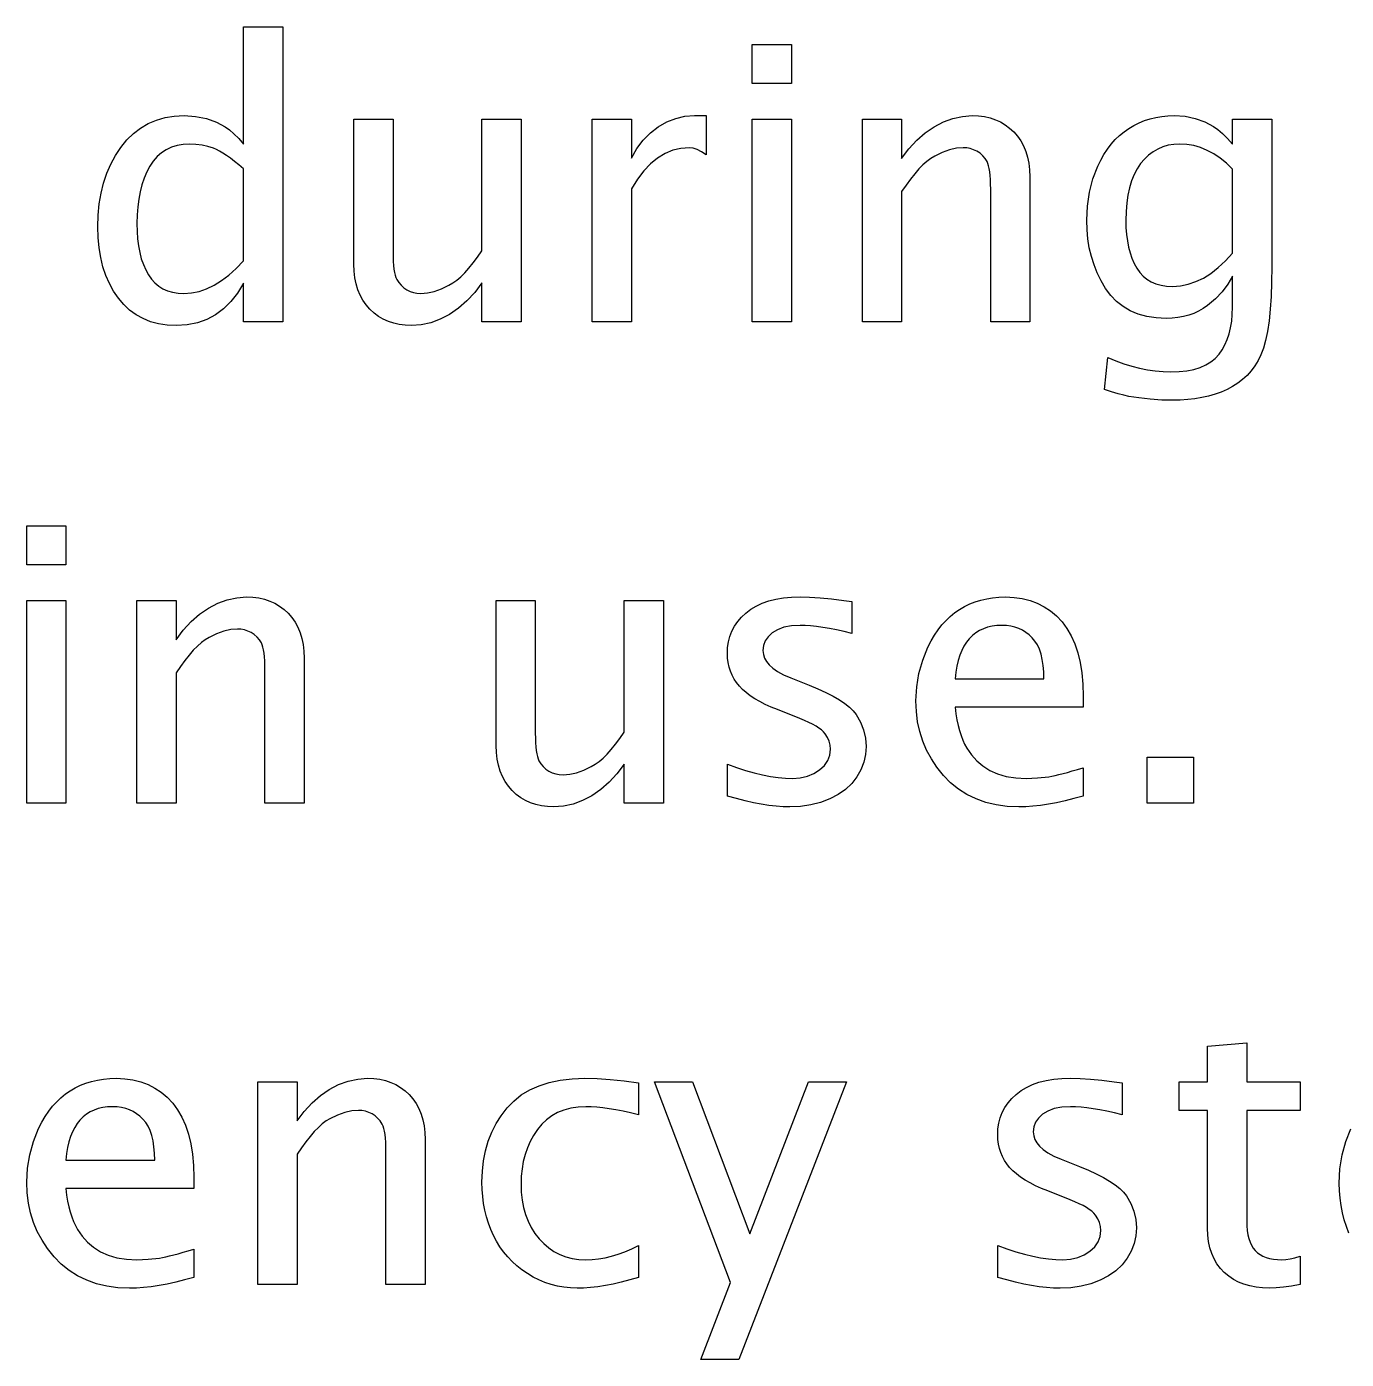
# Model space of a CAD drawing. Header units: inches. Extents: x 0 to 12, y -0.6 to 8.
# Drawn here: x 7.551 to 8.74, y 2.448 to 3.649 of the extents above; entities that cross this region are included whole.
import ezdxf

# ---------------------------------------------------------------- set-up
doc = ezdxf.new("R2010")
doc.units = ezdxf.units.IN
doc.header["$MEASUREMENT"] = 0

msp = doc.modelspace()

# ---------------------------------------------------------------- linework, layer by layer
at = {"color": 7, "linetype": 'Continuous', "flags": 128}
for points in [[(7.7468, 3.3828), (7.7468, 3.4177), (7.7468, 3.4177), (7.7414, 3.4088), (7.7354, 3.4011), (7.7288, 3.3945), (7.7215, 3.3892), (7.7136, 3.385), (7.7051, 3.382), (7.6959, 3.3802), (7.686, 3.3796), (7.686, 3.3796), (7.6779, 3.38), (7.6702, 3.3811), (7.663, 3.383), (7.6562, 3.3858), (7.6499, 3.3892), (7.6441, 3.3934), (7.6388, 3.3984), (7.6339, 3.4041), (7.6296, 3.4105), (7.6258, 3.4174), (7.6226, 3.4247), (7.62, 3.4325), (7.618, 3.4408), (7.6165, 3.4496), (7.6157, 3.4589), (7.6154, 3.4686), (7.6154, 3.4686), (7.6157, 3.4791), (7.6167, 3.4892), (7.6183, 3.4988), (7.6206, 3.5079), (7.6235, 3.5167), (7.6271, 3.5249), (7.6313, 3.5327), (7.6362, 3.5401), (7.6416, 3.5468), (7.6475, 3.5526), (7.6539, 3.5575), (7.6608, 3.5615), (7.6682, 3.5647), (7.676, 3.5669), (7.6843, 3.5682), (7.6931, 3.5687), (7.6931, 3.5687), (7.7034, 3.568), (7.7132, 3.5661), (7.7223, 3.5629), (7.7303, 3.5587), (7.7341, 3.556), (7.7381, 3.5524), (7.7424, 3.5481), (7.7468, 3.5431), (7.7468, 3.5431), (7.7468, 3.6488), (7.7468, 3.6488), (7.7821, 3.6488), (7.7821, 3.6488), (7.7821, 3.3828), (7.7821, 3.3828), (7.7468, 3.3828)], [(8.2051, 3.5975), (8.2051, 3.6328), (8.2051, 3.6328), (8.2404, 3.6328), (8.2404, 3.6328), (8.2404, 3.5975), (8.2404, 3.5975), (8.2051, 3.5975)], [(8.0609, 3.3828), (8.0609, 3.5655), (8.0609, 3.5655), (8.0962, 3.5655), (8.0962, 3.5655), (8.0962, 3.5305), (8.0962, 3.5305), (8.1012, 3.5391), (8.1069, 3.5467), (8.1133, 3.5532), (8.1204, 3.5587), (8.1281, 3.5631), (8.1361, 3.5662), (8.1443, 3.5681), (8.1529, 3.5687), (8.1529, 3.5687), (8.1581, 3.5687), (8.1635, 3.5687), (8.1635, 3.5687), (8.1635, 3.5334), (8.1635, 3.5334), (8.1594, 3.5362), (8.1555, 3.5382), (8.1519, 3.5394), (8.1484, 3.5398), (8.1484, 3.5398), (8.1408, 3.5392), (8.1335, 3.5375), (8.1265, 3.5346), (8.1198, 3.5305), (8.1134, 3.5253), (8.1073, 3.519), (8.1016, 3.5114), (8.0962, 3.5027), (8.0962, 3.5027), (8.0962, 3.3828), (8.0962, 3.3828), (8.0609, 3.3828)], [(8.3045, 3.3828), (8.3045, 3.5655), (8.3045, 3.5655), (8.3397, 3.5655), (8.3397, 3.5655), (8.3397, 3.5302), (8.3397, 3.5302), (8.3463, 3.5389), (8.3533, 3.5465), (8.3608, 3.5531), (8.3689, 3.5586), (8.3773, 3.563), (8.3858, 3.5662), (8.3945, 3.568), (8.4033, 3.5687), (8.4033, 3.5687), (8.409, 3.5684), (8.4144, 3.5678), (8.4194, 3.5666), (8.4242, 3.565), (8.4288, 3.563), (8.433, 3.5604), (8.437, 3.5575), (8.4408, 3.554), (8.4441, 3.5502), (8.4471, 3.546), (8.4495, 3.5415), (8.4515, 3.5365), (8.4531, 3.5313), (8.4542, 3.5257), (8.4549, 3.5197), (8.4551, 3.5134), (8.4551, 3.5134), (8.4551, 3.3828), (8.4551, 3.3828), (8.4199, 3.3828), (8.4199, 3.3828), (8.4199, 3.5024), (8.4199, 3.5024), (8.4198, 3.5069), (8.4197, 3.5111), (8.4194, 3.5148), (8.4191, 3.5181), (8.4186, 3.521), (8.418, 3.5235), (8.4174, 3.5256), (8.4166, 3.5273), (8.4148, 3.5302), (8.4127, 3.5326), (8.4103, 3.5348), (8.4075, 3.5366), (8.4045, 3.538), (8.4015, 3.539), (8.3983, 3.5396), (8.395, 3.5398), (8.395, 3.5398), (8.389, 3.5394), (8.3828, 3.538), (8.3763, 3.5356), (8.3695, 3.5323), (8.366, 3.5302), (8.3625, 3.5275), (8.3589, 3.5243), (8.3552, 3.5206), (8.3515, 3.5163), (8.3477, 3.5115), (8.3438, 3.5061), (8.3397, 3.5002), (8.3397, 3.5002), (8.3397, 3.3828), (8.3397, 3.3828), (8.3045, 3.3828)], [(8.5224, 3.3219), (8.5256, 3.3508), (8.5256, 3.3508), (8.5328, 3.3478), (8.5399, 3.3452), (8.547, 3.3429), (8.5541, 3.3411), (8.5612, 3.3397), (8.5682, 3.3387), (8.5752, 3.3381), (8.5822, 3.3379), (8.5822, 3.3379), (8.5897, 3.3382), (8.5967, 3.3389), (8.603, 3.3401), (8.6087, 3.3419), (8.6139, 3.3441), (8.6184, 3.3468), (8.6223, 3.3499), (8.6257, 3.3537), (8.6285, 3.3578), (8.631, 3.3622), (8.6331, 3.367), (8.6348, 3.3721), (8.6361, 3.3776), (8.6371, 3.3834), (8.6376, 3.3896), (8.6378, 3.3961), (8.6378, 3.3961), (8.6378, 3.4242), (8.6378, 3.4242), (8.6337, 3.4169), (8.6286, 3.41), (8.6224, 3.4036), (8.6153, 3.3976), (8.6114, 3.3949), (8.6073, 3.3925), (8.6029, 3.3905), (8.5984, 3.3889), (8.5936, 3.3876), (8.5886, 3.3867), (8.5835, 3.3862), (8.5781, 3.386), (8.5781, 3.386), (8.5691, 3.3864), (8.5606, 3.3877), (8.5529, 3.3898), (8.5457, 3.3928), (8.5392, 3.3966), (8.5334, 3.4012), (8.5281, 3.4067), (8.5235, 3.413), (8.5195, 3.4199), (8.516, 3.427), (8.5131, 3.4343), (8.5107, 3.4419), (8.5088, 3.4497), (8.5075, 3.4577), (8.5067, 3.4659), (8.5064, 3.4744), (8.5064, 3.4744), (8.5071, 3.4872), (8.5089, 3.4996), (8.5121, 3.5116), (8.5165, 3.5231), (8.5191, 3.5286), (8.522, 3.5337), (8.5251, 3.5385), (8.5285, 3.543), (8.5321, 3.5471), (8.536, 3.5508), (8.5401, 3.5542), (8.5444, 3.5572), (8.549, 3.5599), (8.5537, 3.5622), (8.5585, 3.5642), (8.5636, 3.5658), (8.5688, 3.5671), (8.5741, 3.568), (8.5796, 3.5685), (8.5853, 3.5687), (8.5853, 3.5687), (8.5952, 3.5681), (8.6043, 3.5662), (8.6128, 3.5632), (8.6207, 3.559), (8.6247, 3.5562), (8.6289, 3.5526), (8.6332, 3.5482), (8.6378, 3.5431), (8.6378, 3.5431), (8.6378, 3.5655), (8.6378, 3.5655), (8.6731, 3.5655), (8.6731, 3.5655), (8.6731, 3.4326), (8.6731, 3.4326), (8.6729, 3.4187), (8.6725, 3.4058), (8.6717, 3.3942), (8.6707, 3.3837), (8.6693, 3.3743), (8.6676, 3.3661), (8.6656, 3.3591), (8.6634, 3.3532), (8.6608, 3.348), (8.6578, 3.3432), (8.6545, 3.3388), (8.6509, 3.3347), (8.6469, 3.331), (8.6426, 3.3277), (8.6379, 3.3247), (8.6329, 3.3221), (8.6276, 3.3197), (8.6221, 3.3178), (8.6163, 3.3161), (8.6103, 3.3147), (8.604, 3.3136), (8.5975, 3.3129), (8.5906, 3.3124), (8.5836, 3.3123), (8.5836, 3.3123), (8.574, 3.3125), (8.5636, 3.3133), (8.5535, 3.3144), (8.5445, 3.3158), (8.54, 3.3168), (8.5348, 3.3181), (8.5289, 3.3198), (8.5224, 3.3219)], [(7.9615, 3.3828), (7.9615, 3.4181), (7.9615, 3.4181), (7.955, 3.4093), (7.9479, 3.4017), (7.9404, 3.3951), (7.9323, 3.3896), (7.9239, 3.3852), (7.9155, 3.3821), (7.9068, 3.3802), (7.8979, 3.3796), (7.8979, 3.3796), (7.8923, 3.3798), (7.887, 3.3805), (7.882, 3.3816), (7.8772, 3.3832), (7.8726, 3.3853), (7.8683, 3.3878), (7.8643, 3.3908), (7.8606, 3.3942), (7.8572, 3.3981), (7.8543, 3.4023), (7.8518, 3.4068), (7.8498, 3.4117), (7.8482, 3.417), (7.8471, 3.4227), (7.8464, 3.4286), (7.8462, 3.435), (7.8462, 3.435), (7.8462, 3.5655), (7.8462, 3.5655), (7.8814, 3.5655), (7.8814, 3.5655), (7.8814, 3.446), (7.8814, 3.446), (7.8815, 3.4415), (7.8816, 3.4374), (7.8819, 3.4336), (7.8822, 3.4303), (7.8827, 3.4274), (7.8833, 3.4249), (7.8839, 3.4228), (7.8847, 3.4211), (7.8865, 3.4183), (7.8886, 3.4158), (7.891, 3.4136), (7.8937, 3.4117), (7.8967, 3.4103), (7.8998, 3.4093), (7.903, 3.4086), (7.9064, 3.4084), (7.9064, 3.4084), (7.9124, 3.4089), (7.9186, 3.4103), (7.925, 3.4125), (7.9317, 3.4158), (7.9352, 3.4179), (7.9388, 3.4205), (7.9424, 3.4236), (7.9461, 3.4272), (7.9498, 3.4313), (7.9536, 3.436), (7.9575, 3.4412), (7.9615, 3.4469), (7.9615, 3.4469), (7.9615, 3.5655), (7.9615, 3.5655), (7.9968, 3.5655), (7.9968, 3.5655), (7.9968, 3.3828), (7.9968, 3.3828), (7.9615, 3.3828)], [(8.2051, 3.3828), (8.2051, 3.5655), (8.2051, 3.5655), (8.2404, 3.5655), (8.2404, 3.5655), (8.2404, 3.3828), (8.2404, 3.3828), (8.2051, 3.3828)], [(7.7468, 3.5207), (7.7426, 3.5243), (7.7387, 3.5275), (7.7349, 3.5303), (7.7315, 3.5328), (7.7282, 3.5349), (7.7251, 3.5367), (7.7223, 3.5382), (7.7197, 3.5393), (7.7146, 3.541), (7.7093, 3.5421), (7.7038, 3.5428), (7.6981, 3.5431), (7.6981, 3.5431), (7.6923, 3.5428), (7.6868, 3.5418), (7.6818, 3.5403), (7.6771, 3.538), (7.6728, 3.5352), (7.6689, 3.5318), (7.6654, 3.5277), (7.6623, 3.523), (7.6596, 3.5179), (7.6572, 3.5123), (7.6552, 3.5064), (7.6535, 3.5001), (7.6523, 3.4935), (7.6514, 3.4865), (7.6508, 3.4792), (7.6506, 3.4714), (7.6506, 3.4714), (7.6508, 3.4643), (7.6513, 3.4576), (7.6521, 3.4513), (7.6532, 3.4453), (7.6546, 3.4397), (7.6565, 3.4345), (7.6586, 3.4297), (7.661, 3.4253), (7.6637, 3.4214), (7.6668, 3.418), (7.6703, 3.415), (7.6741, 3.4126), (7.6783, 3.4108), (7.6828, 3.4095), (7.6877, 3.4087), (7.6929, 3.4084), (7.6929, 3.4084), (7.6998, 3.4089), (7.7066, 3.4103), (7.7134, 3.4126), (7.7202, 3.4159), (7.7269, 3.4201), (7.7336, 3.4251), (7.7402, 3.4311), (7.7468, 3.438), (7.7468, 3.438), (7.7468, 3.5207)], [(8.6378, 3.4448), (8.6378, 3.5204), (8.6378, 3.5204), (8.6323, 3.5258), (8.6267, 3.5304), (8.6209, 3.5343), (8.6151, 3.5374), (8.6091, 3.5399), (8.603, 3.5417), (8.5968, 3.5427), (8.5903, 3.5431), (8.5903, 3.5431), (8.585, 3.5428), (8.5799, 3.542), (8.5751, 3.5406), (8.5705, 3.5386), (8.5662, 3.5361), (8.5622, 3.5331), (8.5584, 3.5295), (8.555, 3.5254), (8.5519, 3.5207), (8.5492, 3.5156), (8.5469, 3.5099), (8.545, 3.5037), (8.5435, 3.4971), (8.5425, 3.49), (8.5419, 3.4823), (8.5417, 3.4742), (8.5417, 3.4742), (8.5418, 3.4678), (8.5423, 3.4616), (8.5431, 3.4558), (8.5441, 3.4503), (8.5455, 3.4451), (8.5472, 3.4402), (8.5492, 3.4356), (8.5515, 3.4313), (8.5542, 3.4275), (8.5573, 3.4241), (8.5607, 3.4213), (8.5646, 3.419), (8.5688, 3.4172), (8.5734, 3.4159), (8.5784, 3.4151), (8.5838, 3.4148), (8.5838, 3.4148), (8.5909, 3.4153), (8.598, 3.4168), (8.6049, 3.4191), (8.6117, 3.4224), (8.6184, 3.4266), (8.625, 3.4318), (8.6315, 3.4378), (8.6378, 3.4448)], [(7.5513, 3.1639), (7.5513, 3.1992), (7.5513, 3.1992), (7.5865, 3.1992), (7.5865, 3.1992), (7.5865, 3.1639), (7.5865, 3.1639), (7.5513, 3.1639)], [(7.6506, 2.9492), (7.6506, 3.1319), (7.6506, 3.1319), (7.6859, 3.1319), (7.6859, 3.1319), (7.6859, 3.0966), (7.6859, 3.0966), (7.6924, 3.1053), (7.6995, 3.1129), (7.707, 3.1195), (7.715, 3.125), (7.7235, 3.1294), (7.732, 3.1326), (7.7407, 3.1344), (7.7495, 3.1351), (7.7495, 3.1351), (7.7552, 3.1348), (7.7605, 3.1342), (7.7656, 3.133), (7.7704, 3.1314), (7.7749, 3.1294), (7.7792, 3.1268), (7.7832, 3.1239), (7.7869, 3.1204), (7.7903, 3.1166), (7.7932, 3.1124), (7.7957, 3.1079), (7.7977, 3.1029), (7.7993, 3.0977), (7.8004, 3.0921), (7.8011, 3.0861), (7.8013, 3.0798), (7.8013, 3.0798), (7.8013, 2.9492), (7.8013, 2.9492), (7.766, 2.9492), (7.766, 2.9492), (7.766, 3.0688), (7.766, 3.0688), (7.766, 3.0733), (7.7658, 3.0775), (7.7656, 3.0812), (7.7652, 3.0845), (7.7648, 3.0874), (7.7642, 3.0899), (7.7635, 3.092), (7.7628, 3.0937), (7.761, 3.0966), (7.7589, 3.099), (7.7564, 3.1012), (7.7537, 3.103), (7.7507, 3.1044), (7.7476, 3.1054), (7.7444, 3.106), (7.7412, 3.1062), (7.7412, 3.1062), (7.7352, 3.1058), (7.7289, 3.1044), (7.7224, 3.102), (7.7156, 3.0987), (7.7122, 3.0966), (7.7087, 3.0939), (7.7051, 3.0907), (7.7014, 3.087), (7.6976, 3.0827), (7.6938, 3.0779), (7.6899, 3.0725), (7.6859, 3.0666), (7.6859, 3.0666), (7.6859, 2.9492), (7.6859, 2.9492), (7.6506, 2.9492)], [(8.1827, 2.9556), (8.1827, 2.9845), (8.1827, 2.9845), (8.191, 2.9814), (8.199, 2.9788), (8.2067, 2.9766), (8.2142, 2.9748), (8.2214, 2.9734), (8.2283, 2.9724), (8.2349, 2.9718), (8.2413, 2.9716), (8.2413, 2.9716), (8.2483, 2.9721), (8.2548, 2.9735), (8.2606, 2.9759), (8.2658, 2.9792), (8.2701, 2.9832), (8.2732, 2.9877), (8.275, 2.9927), (8.2756, 2.9981), (8.2756, 2.9981), (8.2753, 3.0016), (8.2744, 3.0051), (8.2728, 3.0085), (8.2707, 3.0119), (8.2707, 3.0119), (8.2692, 3.0136), (8.2674, 3.0153), (8.2652, 3.017), (8.2626, 3.0187), (8.2595, 3.0204), (8.2561, 3.0221), (8.2522, 3.0238), (8.2479, 3.0255), (8.2479, 3.0255), (8.2277, 3.0336), (8.2277, 3.0336), (8.222, 3.0359), (8.2167, 3.0383), (8.2119, 3.0408), (8.2074, 3.0434), (8.2033, 3.0461), (8.1996, 3.0489), (8.1964, 3.0518), (8.1935, 3.0548), (8.1935, 3.0548), (8.191, 3.0579), (8.1888, 3.0611), (8.1869, 3.0645), (8.1854, 3.0681), (8.1842, 3.0719), (8.1833, 3.0759), (8.1828, 3.08), (8.1827, 3.0843), (8.1827, 3.0843), (8.1829, 3.0896), (8.1837, 3.0947), (8.185, 3.0996), (8.1868, 3.1042), (8.1892, 3.1087), (8.192, 3.1129), (8.1954, 3.1168), (8.1993, 3.1206), (8.2037, 3.124), (8.2086, 3.1269), (8.214, 3.1294), (8.2199, 3.1315), (8.2263, 3.133), (8.2331, 3.1342), (8.2405, 3.1348), (8.2484, 3.1351), (8.2484, 3.1351), (8.2568, 3.1349), (8.2662, 3.1343), (8.2764, 3.1334), (8.2877, 3.132), (8.2877, 3.132), (8.2949, 3.1311), (8.2949, 3.1311), (8.2949, 3.1022), (8.2949, 3.1022), (8.2878, 3.1039), (8.281, 3.1054), (8.2746, 3.1066), (8.2686, 3.1077), (8.263, 3.1085), (8.2577, 3.109), (8.2528, 3.1094), (8.2482, 3.1095), (8.2482, 3.1095), (8.2404, 3.1091), (8.2335, 3.1078), (8.2278, 3.1056), (8.2231, 3.1027), (8.2194, 3.0992), (8.2168, 3.0954), (8.2152, 3.0912), (8.2147, 3.0868), (8.2147, 3.0868), (8.2151, 3.0833), (8.2161, 3.0799), (8.2178, 3.0768), (8.2203, 3.0738), (8.2203, 3.0738), (8.2236, 3.0708), (8.2279, 3.0679), (8.2333, 3.065), (8.2398, 3.0621), (8.2398, 3.0621), (8.2564, 3.0556), (8.2564, 3.0556), (8.2643, 3.0523), (8.2715, 3.0489), (8.2779, 3.0456), (8.2836, 3.0423), (8.2885, 3.039), (8.2926, 3.0357), (8.296, 3.0324), (8.2986, 3.0291), (8.2986, 3.0291), (8.3026, 3.0224), (8.3054, 3.0154), (8.3071, 3.008), (8.3077, 3.0004), (8.3077, 3.0004), (8.3072, 2.9932), (8.3056, 2.9862), (8.303, 2.9794), (8.2994, 2.9729), (8.2947, 2.967), (8.2891, 2.9617), (8.2825, 2.9571), (8.2749, 2.9532), (8.2666, 2.95), (8.2578, 2.9478), (8.2485, 2.9464), (8.2388, 2.946), (8.2388, 2.946), (8.2329, 2.9461), (8.2267, 2.9466), (8.2201, 2.9473), (8.2132, 2.9484), (8.2061, 2.9497), (8.1986, 2.9514), (8.1908, 2.9534), (8.1827, 2.9556)], [(8.5032, 2.9556), (8.4949, 2.9534), (8.4869, 2.9514), (8.4792, 2.9497), (8.4719, 2.9484), (8.4647, 2.9473), (8.458, 2.9466), (8.4515, 2.9461), (8.4453, 2.946), (8.4453, 2.946), (8.4348, 2.9464), (8.4249, 2.9477), (8.4155, 2.95), (8.4067, 2.9531), (8.3985, 2.9571), (8.3909, 2.9619), (8.3838, 2.9677), (8.3773, 2.9743), (8.3715, 2.9816), (8.3665, 2.9892), (8.3622, 2.9971), (8.3588, 3.0053), (8.356, 3.0139), (8.3541, 3.0227), (8.353, 3.0319), (8.3526, 3.0414), (8.3526, 3.0414), (8.3533, 3.054), (8.3553, 3.0662), (8.3587, 3.0782), (8.3634, 3.0898), (8.3662, 3.0954), (8.3693, 3.1006), (8.3725, 3.1054), (8.376, 3.1099), (8.3797, 3.1139), (8.3835, 3.1176), (8.3876, 3.121), (8.3919, 3.1239), (8.3964, 3.1265), (8.401, 3.1288), (8.4059, 3.1307), (8.411, 3.1323), (8.4163, 3.1335), (8.4217, 3.1344), (8.4274, 3.1349), (8.4332, 3.1351), (8.4332, 3.1351), (8.441, 3.1347), (8.4484, 3.1337), (8.4554, 3.1319), (8.4619, 3.1295), (8.4681, 3.1263), (8.4739, 3.1225), (8.4792, 3.118), (8.4842, 3.1127), (8.4886, 3.1067), (8.4925, 3.1001), (8.4958, 3.0928), (8.4984, 3.0848), (8.5006, 3.0761), (8.502, 3.0666), (8.5029, 3.0565), (8.5032, 3.0457), (8.5032, 3.0457), (8.5032, 3.0357), (8.5032, 3.0357), (8.3878, 3.0357), (8.3878, 3.0357), (8.3886, 3.0299), (8.3895, 3.0245), (8.3906, 3.0194), (8.3918, 3.0147), (8.3932, 3.0102), (8.3947, 3.0061), (8.3964, 3.0024), (8.3983, 2.999), (8.4025, 2.9929), (8.4074, 2.9875), (8.4129, 2.9828), (8.4191, 2.9788), (8.426, 2.9757), (8.4338, 2.9734), (8.4425, 2.9721), (8.452, 2.9716), (8.452, 2.9716), (8.4622, 2.972), (8.4723, 2.9731), (8.475, 2.9736), (8.478, 2.9742), (8.4814, 2.975), (8.4851, 2.9759), (8.4891, 2.977), (8.4934, 2.9783), (8.4981, 2.9797), (8.5032, 2.9812), (8.5032, 2.9812), (8.5032, 2.9556)], [(7.5513, 2.9492), (7.5513, 3.1319), (7.5513, 3.1319), (7.5865, 3.1319), (7.5865, 3.1319), (7.5865, 2.9492), (7.5865, 2.9492), (7.5513, 2.9492)], [(8.0897, 2.9492), (8.0897, 2.9845), (8.0897, 2.9845), (8.0832, 2.9757), (8.0761, 2.9681), (8.0686, 2.9615), (8.0605, 2.956), (8.0521, 2.9516), (8.0437, 2.9485), (8.035, 2.9466), (8.0261, 2.946), (8.0261, 2.946), (8.0205, 2.9462), (8.0152, 2.9469), (8.0102, 2.948), (8.0054, 2.9496), (8.0008, 2.9517), (7.9965, 2.9542), (7.9925, 2.9572), (7.9888, 2.9606), (7.9854, 2.9645), (7.9825, 2.9687), (7.98, 2.9732), (7.978, 2.9781), (7.9764, 2.9834), (7.9753, 2.9891), (7.9746, 2.995), (7.9744, 3.0014), (7.9744, 3.0014), (7.9744, 3.1319), (7.9744, 3.1319), (8.0096, 3.1319), (8.0096, 3.1319), (8.0096, 3.0124), (8.0096, 3.0124), (8.0097, 3.0079), (8.0098, 3.0038), (8.0101, 3), (8.0104, 2.9967), (8.0109, 2.9938), (8.0115, 2.9913), (8.0121, 2.9892), (8.0129, 2.9875), (8.0147, 2.9847), (8.0168, 2.9822), (8.0192, 2.98), (8.0219, 2.9781), (8.0249, 2.9767), (8.028, 2.9757), (8.0312, 2.975), (8.0346, 2.9748), (8.0346, 2.9748), (8.0406, 2.9753), (8.0468, 2.9767), (8.0532, 2.9789), (8.0599, 2.9822), (8.0634, 2.9843), (8.067, 2.9869), (8.0706, 2.99), (8.0743, 2.9936), (8.078, 2.9977), (8.0818, 3.0024), (8.0857, 3.0076), (8.0897, 3.0133), (8.0897, 3.0133), (8.0897, 3.1319), (8.0897, 3.1319), (8.125, 3.1319), (8.125, 3.1319), (8.125, 2.9492), (8.125, 2.9492), (8.0897, 2.9492)], [(8.3878, 3.0614), (8.4679, 3.0614), (8.4679, 3.0614), (8.4678, 3.0676), (8.4673, 3.0734), (8.4664, 3.0787), (8.4653, 3.0836), (8.4638, 3.0879), (8.462, 3.0919), (8.4598, 3.0953), (8.4573, 3.0983), (8.4546, 3.1009), (8.4517, 3.1032), (8.4485, 3.1051), (8.4452, 3.1067), (8.4418, 3.1079), (8.4381, 3.1088), (8.4342, 3.1093), (8.4301, 3.1095), (8.4301, 3.1095), (8.4255, 3.1093), (8.4212, 3.1087), (8.4171, 3.1078), (8.4133, 3.1064), (8.4098, 3.1048), (8.4065, 3.1027), (8.4034, 3.1003), (8.4006, 3.0975), (8.3981, 3.0943), (8.3958, 3.0907), (8.3938, 3.0868), (8.3921, 3.0825), (8.3906, 3.0778), (8.3894, 3.0727), (8.3885, 3.0672), (8.3878, 3.0614)], [(8.5609, 2.9492), (8.5609, 2.9909), (8.5609, 2.9909), (8.6026, 2.9909), (8.6026, 2.9909), (8.6026, 2.9492), (8.6026, 2.9492), (8.5609, 2.9492)], [(8.6987, 2.5156), (8.691, 2.5142), (8.6838, 2.5132), (8.6772, 2.5126), (8.6711, 2.5124), (8.6711, 2.5124), (8.6649, 2.5126), (8.659, 2.5133), (8.6533, 2.5144), (8.6481, 2.5159), (8.6432, 2.5179), (8.6386, 2.5203), (8.6344, 2.5232), (8.6304, 2.5265), (8.6269, 2.5302), (8.6238, 2.5342), (8.6212, 2.5387), (8.6191, 2.5435), (8.6175, 2.5487), (8.6163, 2.5543), (8.6156, 2.5602), (8.6154, 2.5665), (8.6154, 2.5665), (8.6154, 2.6726), (8.6154, 2.6726), (8.5897, 2.6726), (8.5897, 2.6726), (8.5897, 2.6983), (8.5897, 2.6983), (8.6154, 2.6983), (8.6154, 2.6983), (8.6154, 2.7303), (8.6154, 2.7303), (8.6506, 2.7335), (8.6506, 2.7335), (8.6506, 2.6983), (8.6506, 2.6983), (8.6987, 2.6983), (8.6987, 2.6983), (8.6987, 2.6726), (8.6987, 2.6726), (8.6506, 2.6726), (8.6506, 2.6726), (8.6506, 2.5732), (8.6506, 2.5732), (8.6507, 2.5687), (8.6511, 2.5645), (8.6517, 2.5606), (8.6525, 2.5571), (8.6536, 2.5539), (8.6549, 2.551), (8.6565, 2.5484), (8.6582, 2.5462), (8.6603, 2.5443), (8.6626, 2.5426), (8.6652, 2.5412), (8.6681, 2.5401), (8.6712, 2.5392), (8.6746, 2.5385), (8.6783, 2.5382), (8.6823, 2.538), (8.6823, 2.538), (8.6859, 2.5382), (8.6898, 2.5388), (8.6941, 2.5398), (8.6987, 2.5412), (8.6987, 2.5412), (8.6987, 2.5156)], [(7.7019, 2.522), (7.6936, 2.5198), (7.6856, 2.5178), (7.6779, 2.5161), (7.6706, 2.5148), (7.6635, 2.5137), (7.6567, 2.513), (7.6502, 2.5125), (7.644, 2.5124), (7.644, 2.5124), (7.6335, 2.5128), (7.6236, 2.5141), (7.6142, 2.5164), (7.6054, 2.5195), (7.5972, 2.5235), (7.5896, 2.5283), (7.5825, 2.5341), (7.576, 2.5407), (7.5702, 2.548), (7.5652, 2.5556), (7.5609, 2.5635), (7.5575, 2.5717), (7.5547, 2.5803), (7.5528, 2.5891), (7.5517, 2.5983), (7.5513, 2.6078), (7.5513, 2.6078), (7.552, 2.6204), (7.554, 2.6326), (7.5574, 2.6446), (7.5621, 2.6562), (7.565, 2.6618), (7.568, 2.667), (7.5713, 2.6718), (7.5747, 2.6763), (7.5784, 2.6803), (7.5822, 2.684), (7.5863, 2.6874), (7.5906, 2.6903), (7.5951, 2.6929), (7.5998, 2.6952), (7.6047, 2.6971), (7.6097, 2.6987), (7.615, 2.6999), (7.6204, 2.7008), (7.6261, 2.7013), (7.632, 2.7015), (7.632, 2.7015), (7.6397, 2.7011), (7.6471, 2.7001), (7.6541, 2.6983), (7.6607, 2.6959), (7.6668, 2.6927), (7.6726, 2.6889), (7.6779, 2.6844), (7.6829, 2.6791), (7.6873, 2.6731), (7.6912, 2.6665), (7.6945, 2.6592), (7.6972, 2.6512), (7.6993, 2.6424), (7.7007, 2.633), (7.7016, 2.6229), (7.7019, 2.6121), (7.7019, 2.6121), (7.7019, 2.6021), (7.7019, 2.6021), (7.5865, 2.6021), (7.5865, 2.6021), (7.5873, 2.5963), (7.5882, 2.5909), (7.5893, 2.5858), (7.5905, 2.5811), (7.5919, 2.5766), (7.5934, 2.5725), (7.5952, 2.5688), (7.597, 2.5654), (7.6012, 2.5593), (7.6061, 2.5539), (7.6116, 2.5492), (7.6178, 2.5452), (7.6247, 2.5421), (7.6325, 2.5398), (7.6412, 2.5385), (7.6507, 2.538), (7.6507, 2.538), (7.6609, 2.5384), (7.671, 2.5395), (7.6737, 2.54), (7.6767, 2.5406), (7.6801, 2.5414), (7.6838, 2.5423), (7.6878, 2.5434), (7.6922, 2.5447), (7.6969, 2.5461), (7.7019, 2.5476), (7.7019, 2.5476), (7.7019, 2.522)], [(7.7596, 2.5156), (7.7596, 2.6983), (7.7596, 2.6983), (7.7949, 2.6983), (7.7949, 2.6983), (7.7949, 2.663), (7.7949, 2.663), (7.8014, 2.6717), (7.8084, 2.6793), (7.816, 2.6859), (7.824, 2.6914), (7.8324, 2.6958), (7.8409, 2.699), (7.8497, 2.7008), (7.8585, 2.7015), (7.8585, 2.7015), (7.8641, 2.7012), (7.8695, 2.7006), (7.8745, 2.6994), (7.8794, 2.6978), (7.8839, 2.6958), (7.8882, 2.6932), (7.8922, 2.6903), (7.8959, 2.6868), (7.8992, 2.683), (7.9022, 2.6788), (7.9046, 2.6743), (7.9067, 2.6693), (7.9083, 2.6641), (7.9094, 2.6585), (7.9101, 2.6525), (7.9103, 2.6462), (7.9103, 2.6462), (7.9103, 2.5156), (7.9103, 2.5156), (7.875, 2.5156), (7.875, 2.5156), (7.875, 2.6352), (7.875, 2.6352), (7.8749, 2.6397), (7.8748, 2.6439), (7.8745, 2.6476), (7.8742, 2.6509), (7.8737, 2.6538), (7.8731, 2.6563), (7.8725, 2.6584), (7.8717, 2.6601), (7.8699, 2.663), (7.8678, 2.6654), (7.8654, 2.6676), (7.8626, 2.6694), (7.8597, 2.6708), (7.8566, 2.6718), (7.8534, 2.6724), (7.8502, 2.6726), (7.8502, 2.6726), (7.8442, 2.6722), (7.8379, 2.6708), (7.8314, 2.6684), (7.8246, 2.6651), (7.8212, 2.663), (7.8177, 2.6603), (7.8141, 2.6571), (7.8103, 2.6534), (7.8066, 2.6491), (7.8028, 2.6443), (7.7989, 2.6389), (7.7949, 2.633), (7.7949, 2.633), (7.7949, 2.5156), (7.7949, 2.5156), (7.7596, 2.5156)], [(8.1026, 2.522), (8.0947, 2.5198), (8.0871, 2.5178), (8.0797, 2.5161), (8.0727, 2.5148), (8.0659, 2.5137), (8.0594, 2.513), (8.0531, 2.5125), (8.0472, 2.5124), (8.0472, 2.5124), (8.0412, 2.5126), (8.0353, 2.5132), (8.0295, 2.5142), (8.0238, 2.5156), (8.0183, 2.5175), (8.0129, 2.5198), (8.0077, 2.5224), (8.0025, 2.5255), (7.9976, 2.5289), (7.993, 2.5325), (7.9887, 2.5364), (7.9847, 2.5406), (7.981, 2.545), (7.9777, 2.5497), (7.9746, 2.5547), (7.9719, 2.5599), (7.9695, 2.5653), (7.9673, 2.5709), (7.9655, 2.5766), (7.9641, 2.5826), (7.963, 2.5887), (7.9622, 2.595), (7.9617, 2.6014), (7.9615, 2.608), (7.9615, 2.608), (7.9619, 2.6178), (7.9629, 2.6272), (7.9647, 2.6361), (7.9672, 2.6447), (7.9704, 2.6528), (7.9743, 2.6606), (7.9789, 2.6678), (7.9842, 2.6748), (7.9902, 2.681), (7.997, 2.6865), (8.0047, 2.691), (8.013, 2.6948), (8.0221, 2.6977), (8.0321, 2.6998), (8.0427, 2.7011), (8.0542, 2.7015), (8.0542, 2.7015), (8.0654, 2.7012), (8.0772, 2.7005), (8.0896, 2.6992), (8.1026, 2.6975), (8.1026, 2.6975), (8.1026, 2.6686), (8.1026, 2.6686), (8.0955, 2.6703), (8.0887, 2.6718), (8.0822, 2.673), (8.0761, 2.6741), (8.0704, 2.6749), (8.065, 2.6754), (8.0598, 2.6758), (8.0551, 2.6759), (8.0551, 2.6759), (8.0481, 2.6756), (8.0415, 2.6746), (8.0354, 2.6729), (8.0297, 2.6707), (8.0245, 2.6678), (8.0197, 2.6642), (8.0154, 2.6601), (8.0115, 2.6552), (8.008, 2.65), (8.0051, 2.6445), (8.0025, 2.6387), (8.0005, 2.6327), (7.9988, 2.6265), (7.9977, 2.62), (7.997, 2.6133), (7.9968, 2.6063), (7.9968, 2.6063), (7.997, 2.5989), (7.9978, 2.5918), (7.999, 2.5851), (8.0009, 2.5787), (8.0031, 2.5727), (8.0059, 2.5671), (8.0092, 2.5618), (8.013, 2.5569), (8.0172, 2.5525), (8.0217, 2.5486), (8.0264, 2.5454), (8.0316, 2.5427), (8.037, 2.5407), (8.0427, 2.5392), (8.0487, 2.5383), (8.055, 2.538), (8.055, 2.538), (8.0608, 2.5382), (8.0666, 2.5388), (8.0725, 2.5398), (8.0784, 2.5412), (8.0844, 2.543), (8.0904, 2.5452), (8.0965, 2.5478), (8.1026, 2.5509), (8.1026, 2.5509), (8.1026, 2.522)], [(8.4263, 2.522), (8.4263, 2.5509), (8.4263, 2.5509), (8.4345, 2.5478), (8.4426, 2.5452), (8.4503, 2.543), (8.4578, 2.5412), (8.4649, 2.5398), (8.4719, 2.5388), (8.4785, 2.5382), (8.4849, 2.538), (8.4849, 2.538), (8.4919, 2.5385), (8.4983, 2.5399), (8.5042, 2.5423), (8.5094, 2.5456), (8.5137, 2.5496), (8.5168, 2.5541), (8.5186, 2.5591), (8.5192, 2.5645), (8.5192, 2.5645), (8.5189, 2.568), (8.518, 2.5715), (8.5164, 2.5749), (8.5143, 2.5783), (8.5143, 2.5783), (8.5128, 2.58), (8.511, 2.5817), (8.5088, 2.5834), (8.5062, 2.5851), (8.5031, 2.5868), (8.4996, 2.5885), (8.4958, 2.5902), (8.4915, 2.5919), (8.4915, 2.5919), (8.4713, 2.6), (8.4713, 2.6), (8.4656, 2.6023), (8.4603, 2.6047), (8.4555, 2.6072), (8.451, 2.6098), (8.4469, 2.6125), (8.4432, 2.6153), (8.44, 2.6182), (8.437, 2.6212), (8.437, 2.6212), (8.4345, 2.6243), (8.4323, 2.6275), (8.4305, 2.6309), (8.429, 2.6345), (8.4278, 2.6383), (8.4269, 2.6422), (8.4264, 2.6464), (8.4263, 2.6507), (8.4263, 2.6507), (8.4265, 2.656), (8.4273, 2.6611), (8.4286, 2.666), (8.4304, 2.6706), (8.4327, 2.6751), (8.4356, 2.6793), (8.439, 2.6832), (8.4429, 2.687), (8.4473, 2.6904), (8.4522, 2.6933), (8.4576, 2.6958), (8.4634, 2.6979), (8.4699, 2.6994), (8.4767, 2.7006), (8.4841, 2.7012), (8.492, 2.7015), (8.492, 2.7015), (8.5004, 2.7013), (8.5098, 2.7007), (8.52, 2.6998), (8.5313, 2.6984), (8.5313, 2.6984), (8.5385, 2.6975), (8.5385, 2.6975), (8.5385, 2.6686), (8.5385, 2.6686), (8.5314, 2.6703), (8.5246, 2.6718), (8.5182, 2.673), (8.5122, 2.6741), (8.5066, 2.6749), (8.5013, 2.6754), (8.4963, 2.6758), (8.4918, 2.6759), (8.4918, 2.6759), (8.484, 2.6755), (8.4771, 2.6742), (8.4714, 2.672), (8.4666, 2.6691), (8.463, 2.6656), (8.4604, 2.6618), (8.4588, 2.6576), (8.4583, 2.6532), (8.4583, 2.6532), (8.4587, 2.6497), (8.4597, 2.6463), (8.4614, 2.6432), (8.4639, 2.6402), (8.4639, 2.6402), (8.4671, 2.6372), (8.4715, 2.6343), (8.4769, 2.6314), (8.4834, 2.6285), (8.4834, 2.6285), (8.4999, 2.622), (8.4999, 2.622), (8.5079, 2.6187), (8.5151, 2.6153), (8.5215, 2.612), (8.5271, 2.6087), (8.5321, 2.6054), (8.5362, 2.6021), (8.5396, 2.5988), (8.5422, 2.5955), (8.5422, 2.5955), (8.5462, 2.5888), (8.549, 2.5818), (8.5507, 2.5744), (8.5513, 2.5668), (8.5513, 2.5668), (8.5508, 2.5596), (8.5492, 2.5526), (8.5466, 2.5458), (8.543, 2.5393), (8.5383, 2.5334), (8.5327, 2.5281), (8.5261, 2.5235), (8.5185, 2.5196), (8.5102, 2.5164), (8.5014, 2.5142), (8.4921, 2.5128), (8.4824, 2.5124), (8.4824, 2.5124), (8.4765, 2.5125), (8.4703, 2.513), (8.4637, 2.5137), (8.4568, 2.5148), (8.4497, 2.5161), (8.4422, 2.5178), (8.4344, 2.5198), (8.4263, 2.522)], [(8.1587, 2.4483), (8.1855, 2.5175), (8.1855, 2.5175), (8.117, 2.6983), (8.117, 2.6983), (8.1512, 2.6983), (8.1512, 2.6983), (8.2029, 2.5614), (8.2029, 2.5614), (8.2558, 2.6983), (8.2558, 2.6983), (8.2901, 2.6983), (8.2901, 2.6983), (8.193, 2.4483), (8.193, 2.4483), (8.1587, 2.4483)], [(7.5865, 2.6278), (7.6667, 2.6278), (7.6667, 2.6278), (7.6665, 2.634), (7.666, 2.6398), (7.6652, 2.6451), (7.664, 2.65), (7.6625, 2.6543), (7.6607, 2.6583), (7.6586, 2.6617), (7.656, 2.6647), (7.6533, 2.6673), (7.6504, 2.6696), (7.6472, 2.6715), (7.6439, 2.6731), (7.6405, 2.6743), (7.6368, 2.6752), (7.6329, 2.6757), (7.6289, 2.6759), (7.6289, 2.6759), (7.6242, 2.6757), (7.6199, 2.6751), (7.6158, 2.6742), (7.612, 2.6728), (7.6085, 2.6712), (7.6052, 2.6691), (7.6021, 2.6667), (7.5993, 2.6639), (7.5968, 2.6607), (7.5946, 2.6571), (7.5925, 2.6532), (7.5908, 2.6489), (7.5893, 2.6442), (7.5881, 2.6391), (7.5872, 2.6336), (7.5865, 2.6278)], [(8.7427, 2.5621), (8.7404, 2.568), (8.7384, 2.5741), (8.7368, 2.5804), (8.7356, 2.5868), (8.7347, 2.5934), (8.7342, 2.6001), (8.734, 2.607), (8.734, 2.607), (8.7346, 2.62), (8.7366, 2.6324), (8.7398, 2.6444), (8.7443, 2.6559)]]:
    msp.add_lwpolyline(points, dxfattribs=at)

doc.saveas('drawing.dxf')
